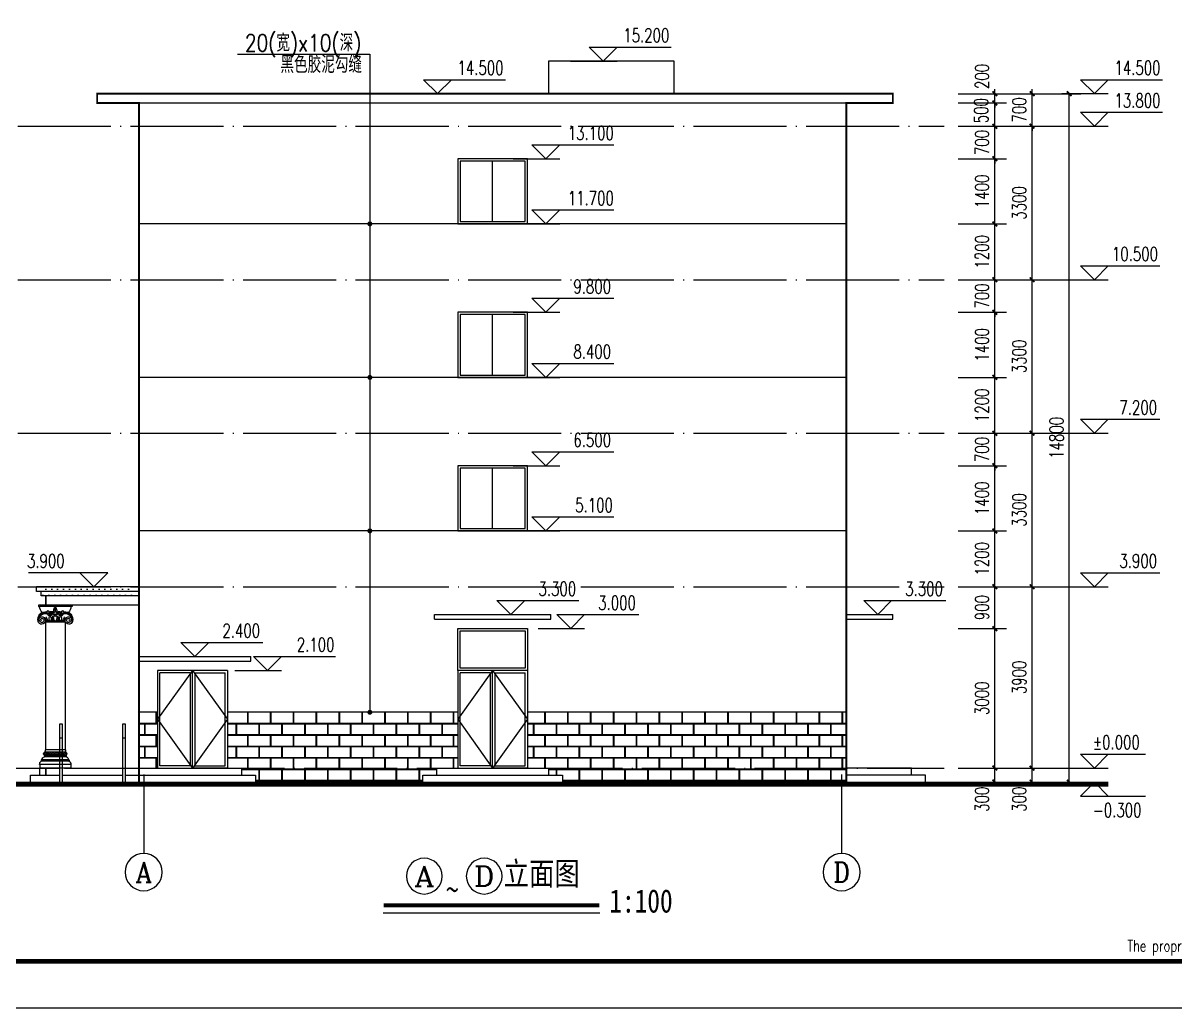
# Model space of a CAD drawing. Extents: x 5904849 to 6011887, y -826029 to -177002.
# Drawn here: x 5918426 to 5943181, y -634133 to -612957 of the extents above; entities that cross this region are included whole.
import ezdxf
from ezdxf.enums import TextEntityAlignment as Align

# ---------------------------------------------------------------- set-up
doc = ezdxf.new("R2010")
doc.units = 0
doc.header["$LTSCALE"] = 1000
doc.header["$MEASUREMENT"] = 0
doc.linetypes.add('DOTE', pattern=[2.42, 2, -0.2, 0.02, -0.2])
doc.layers.get('0').update_dxf_attribs({"linetype": 'CONTINUOUS'})
doc.layers.get('Defpoints').update_dxf_attribs({"linetype": 'CONTINUOUS'})
for name, color, linetype in [('0chuang', 5, 'CONTINUOUS'), ('AXIS', 3, 'CONTINUOUS'), ('AXIS_TEXT', 7, 'CONTINUOUS'), ('DIM_ELEV', 3, 'CONTINUOUS'), ('DOTE', 252, 'CONTINUOUS'), ('PUB_DIM', 3, 'CONTINUOUS'), ('PUB_HATCH', 8, 'CONTINUOUS'), ('PUB_TEXT', 7, 'CONTINUOUS'), ('PUB_TITLE', 4, 'CONTINUOUS'), ('WALL', 2, 'CONTINUOUS'), ('WINDOW', 4, 'CONTINUOUS'), ('图名', 15, 'CONTINUOUS'), ('填充', 251, 'CONTINUOUS')]:
    doc.layers.add(name, color=color, linetype=linetype)
doc.styles.add('_HZTXT', font='txt.shx', dxfattribs={"width": 0.8, "bigfont": 'HZTXT.shx'})
doc.styles.add('_TCH_AXIS', font='COMPLEX', dxfattribs={"bigfont": 'GBCBIG'})
doc.styles.add('_TCH_DIM', font='SIMPLEX', dxfattribs={"bigfont": 'GBCBIG'})
doc.styles.add('_TCH_DIM_T3', font='SIMPLEX', dxfattribs={"width": 0.705882, "bigfont": 'GBCBIG'})
doc.styles.add('COMPLEX', font='COMPLEX')
doc.styles.add('ECEC_TQ', font='txt_l.shx', dxfattribs={"bigfont": 'hztxt_l.shx'})
doc.styles.add('宋体', font='', dxfattribs={"width": 0.7})
doc.styles.get('宋体').set_extended_font_data('SimSun')
doc.dimstyles.new('_TCH_ARCH&&100', dxfattribs={"dimtxt": 297.5, "dimasz": 100, "dimexe": 250, "dimexo": 300, "dimgap": 126.25, "dimtad": 1, "dimdec": 0, "dimzin": 0, "dimdsep": 46, "dimtxsty": '_TCH_DIM_T3', "dimblk": 'ARCHTICK', "dimcen": 0.09, "dimclrt": 7, "dimazin": 2, "dimtfac": 1, "dimtdec": 0, "dimtix": 1, "dimtmove": 2, "dimatfit": 3, "dimfxl": 0, "dimtolj": 1, "dimtzin": 0, "dimarcsym": 0})
pattern_1 = [(0, (3197307.63, 2425.5), (245.692378, 245.692378), [479.86793, -11.51682]), (0, (3197061.94, 2437.01), (245.692378, 245.692378), [479.86793, -11.51682]), (90, (3197307.63, 2425.5), (-245.692378, 245.692378), [-257.20918, 234.17555]), (90, (3197296.12, 2425.5), (-245.692378, 245.692378), [-257.20918, 234.17555])]

# ---------------------------------------------------------------- blocks, each defined once
blk = doc.blocks.new('_ArchTick')
at = {"color": 0, "linetype": 'ByBlock', "const_width": 0.4}
blk.add_lwpolyline([(-0.5, -0.5), (0.5, 0.5)], dxfattribs=at)
blk = doc.blocks.new('*D773')
at = {"layer": 'Defpoints', "color": 0}
for p in [(5938222, -614476), (5938222, -614676), (5939310, -614476)]:
    blk.add_point(p, dxfattribs=at)
at = {"layer": 'PUB_DIM', "color": 0, "lineweight": -2}
for p, q in [((5939310, -614476), (5939310, -614376)), ((5938522, -614476), (5939560, -614476)), ((5938522, -614676), (5939560, -614676)), ((5939310, -614676), (5939310, -614476)), ((5939310, -614676), (5939310, -614776))]:
    blk.add_line(p, q, dxfattribs=at)
at = {"layer": 'PUB_DIM', "color": 0, "lineweight": -2, "xscale": 100, "yscale": 100, "zscale": 100}
for p, rotation in [((5939310, -614476), 270), ((5939310, -614676), 90)]:
    blk.add_blockref('_ArchTick', p, dxfattribs=dict(at, rotation=rotation))
at = {"layer": 'PUB_DIM', "color": 7, "insert": (5939035, -614106), "char_height": 297.5, "attachment_point": 5, "rotation": 90, "style": '_TCH_DIM_T3'}
blk.add_mtext('\\A1;200', dxfattribs=at)
blk = doc.blocks.new('*D774')
at = {"layer": 'Defpoints', "color": 0}
for p in [(5938222, -614676), (5939310, -614676), (5938222, -615176)]:
    blk.add_point(p, dxfattribs=at)
at = {"layer": 'PUB_DIM', "color": 0, "lineweight": -2}
for p, q in [((5938522, -614676), (5939560, -614676)), ((5939310, -615176), (5939310, -614676)), ((5938522, -615176), (5939560, -615176))]:
    blk.add_line(p, q, dxfattribs=at)
at = {"layer": 'PUB_DIM', "color": 0, "lineweight": -2, "xscale": 100, "yscale": 100, "zscale": 100}
for p, rotation in [((5939310, -614676), 90), ((5939310, -615176), 270)]:
    blk.add_blockref('_ArchTick', p, dxfattribs=dict(at, rotation=rotation))
at = {"layer": 'PUB_DIM', "color": 7, "insert": (5939015, -614841), "char_height": 297.5, "attachment_point": 5, "rotation": 90, "style": '_TCH_DIM_T3'}
blk.add_mtext('\\A1;500', dxfattribs=at)
blk = doc.blocks.new('*D775')
at = {"layer": 'Defpoints', "color": 0}
for p in [(5938222, -615176), (5939310, -615176), (5938222, -615876)]:
    blk.add_point(p, dxfattribs=at)
at = {"layer": 'PUB_DIM', "color": 0, "lineweight": -2}
for p, q in [((5938522, -615176), (5939560, -615176)), ((5939310, -615176), (5939310, -615076)), ((5939310, -615876), (5939310, -615176)), ((5938522, -615876), (5939560, -615876)), ((5939310, -615876), (5939310, -615976))]:
    blk.add_line(p, q, dxfattribs=at)
at = {"layer": 'PUB_DIM', "color": 0, "lineweight": -2, "xscale": 100, "yscale": 100, "zscale": 100}
for p, rotation in [((5939310, -615176), 270), ((5939310, -615876), 90)]:
    blk.add_blockref('_ArchTick', p, dxfattribs=dict(at, rotation=rotation))
at = {"layer": 'PUB_DIM', "color": 7, "insert": (5939035, -615526), "char_height": 297.5, "attachment_point": 5, "rotation": 90, "style": '_TCH_DIM_T3'}
blk.add_mtext('\\A1;700', dxfattribs=at)
blk = doc.blocks.new('*D776')
at = {"layer": 'Defpoints', "color": 0}
for p in [(5938222, -615876), (5939310, -615876), (5938222, -617276)]:
    blk.add_point(p, dxfattribs=at)
at = {"layer": 'PUB_DIM', "color": 0, "lineweight": -2}
for p, q in [((5938522, -615876), (5939560, -615876)), ((5939310, -617276), (5939310, -615876)), ((5938522, -617276), (5939560, -617276))]:
    blk.add_line(p, q, dxfattribs=at)
at = {"layer": 'PUB_DIM', "color": 0, "lineweight": -2, "xscale": 100, "yscale": 100, "zscale": 100}
for p, rotation in [((5939310, -615876), 90), ((5939310, -617276), 270)]:
    blk.add_blockref('_ArchTick', p, dxfattribs=dict(at, rotation=rotation))
at = {"layer": 'PUB_DIM', "color": 7, "insert": (5939035, -616576), "char_height": 297.5, "attachment_point": 5, "rotation": 90, "style": '_TCH_DIM_T3'}
blk.add_mtext('\\A1;1400', dxfattribs=at)
blk = doc.blocks.new('*D777')
at = {"layer": 'Defpoints', "color": 0}
for p in [(5938222, -617276), (5939310, -617276), (5938222, -618476)]:
    blk.add_point(p, dxfattribs=at)
at = {"layer": 'PUB_DIM', "color": 0, "lineweight": -2}
for p, q in [((5938522, -617276), (5939560, -617276)), ((5939310, -618476), (5939310, -617276)), ((5938522, -618476), (5939560, -618476))]:
    blk.add_line(p, q, dxfattribs=at)
at = {"layer": 'PUB_DIM', "color": 0, "lineweight": -2, "xscale": 100, "yscale": 100, "zscale": 100}
for p, rotation in [((5939310, -617276), 90), ((5939310, -618476), 270)]:
    blk.add_blockref('_ArchTick', p, dxfattribs=dict(at, rotation=rotation))
at = {"layer": 'PUB_DIM', "color": 7, "insert": (5939035, -617876), "char_height": 297.5, "attachment_point": 5, "rotation": 90, "style": '_TCH_DIM_T3'}
blk.add_mtext('\\A1;1200', dxfattribs=at)
blk = doc.blocks.new('*D778')
at = {"layer": 'Defpoints', "color": 0}
for p in [(5938222, -618476), (5939310, -618476), (5938222, -619176)]:
    blk.add_point(p, dxfattribs=at)
at = {"layer": 'PUB_DIM', "color": 0, "lineweight": -2}
for p, q in [((5939310, -618476), (5939310, -618376)), ((5938522, -618476), (5939560, -618476)), ((5939310, -619176), (5939310, -618476)), ((5938522, -619176), (5939560, -619176)), ((5939310, -619176), (5939310, -619276))]:
    blk.add_line(p, q, dxfattribs=at)
at = {"layer": 'PUB_DIM', "color": 0, "lineweight": -2, "xscale": 100, "yscale": 100, "zscale": 100}
for p, rotation in [((5939310, -618476), 270), ((5939310, -619176), 90)]:
    blk.add_blockref('_ArchTick', p, dxfattribs=dict(at, rotation=rotation))
at = {"layer": 'PUB_DIM', "color": 7, "insert": (5939035, -618826), "char_height": 297.5, "attachment_point": 5, "rotation": 90, "style": '_TCH_DIM_T3'}
blk.add_mtext('\\A1;700', dxfattribs=at)
blk = doc.blocks.new('*D779')
at = {"layer": 'Defpoints', "color": 0}
for p in [(5938222, -619176), (5939310, -619176), (5938222, -620576)]:
    blk.add_point(p, dxfattribs=at)
at = {"layer": 'PUB_DIM', "color": 0, "lineweight": -2}
for p, q in [((5938522, -619176), (5939560, -619176)), ((5939310, -620576), (5939310, -619176)), ((5938522, -620576), (5939560, -620576))]:
    blk.add_line(p, q, dxfattribs=at)
at = {"layer": 'PUB_DIM', "color": 0, "lineweight": -2, "xscale": 100, "yscale": 100, "zscale": 100}
for p, rotation in [((5939310, -619176), 90), ((5939310, -620576), 270)]:
    blk.add_blockref('_ArchTick', p, dxfattribs=dict(at, rotation=rotation))
at = {"layer": 'PUB_DIM', "color": 7, "insert": (5939035, -619876), "char_height": 297.5, "attachment_point": 5, "rotation": 90, "style": '_TCH_DIM_T3'}
blk.add_mtext('\\A1;1400', dxfattribs=at)
blk = doc.blocks.new('*D780')
at = {"layer": 'Defpoints', "color": 0}
for p in [(5938222, -620576), (5939310, -620576), (5938222, -621776)]:
    blk.add_point(p, dxfattribs=at)
at = {"layer": 'PUB_DIM', "color": 0, "lineweight": -2}
for p, q in [((5938522, -620576), (5939560, -620576)), ((5939310, -621776), (5939310, -620576)), ((5938522, -621776), (5939560, -621776))]:
    blk.add_line(p, q, dxfattribs=at)
at = {"layer": 'PUB_DIM', "color": 0, "lineweight": -2, "xscale": 100, "yscale": 100, "zscale": 100}
for p, rotation in [((5939310, -620576), 90), ((5939310, -621776), 270)]:
    blk.add_blockref('_ArchTick', p, dxfattribs=dict(at, rotation=rotation))
at = {"layer": 'PUB_DIM', "color": 7, "insert": (5939035, -621176), "char_height": 297.5, "attachment_point": 5, "rotation": 90, "style": '_TCH_DIM_T3'}
blk.add_mtext('\\A1;1200', dxfattribs=at)
blk = doc.blocks.new('*D781')
at = {"layer": 'Defpoints', "color": 0}
for p in [(5938222, -621776), (5939310, -621776), (5938222, -622476)]:
    blk.add_point(p, dxfattribs=at)
at = {"layer": 'PUB_DIM', "color": 0, "lineweight": -2}
for p, q in [((5938522, -621776), (5939560, -621776)), ((5939310, -621776), (5939310, -621676)), ((5939310, -622476), (5939310, -621776)), ((5938522, -622476), (5939560, -622476)), ((5939310, -622476), (5939310, -622576))]:
    blk.add_line(p, q, dxfattribs=at)
at = {"layer": 'PUB_DIM', "color": 0, "lineweight": -2, "xscale": 100, "yscale": 100, "zscale": 100}
for p, rotation in [((5939310, -621776), 270), ((5939310, -622476), 90)]:
    blk.add_blockref('_ArchTick', p, dxfattribs=dict(at, rotation=rotation))
at = {"layer": 'PUB_DIM', "color": 7, "insert": (5939035, -622126), "char_height": 297.5, "attachment_point": 5, "rotation": 90, "style": '_TCH_DIM_T3'}
blk.add_mtext('\\A1;700', dxfattribs=at)
blk = doc.blocks.new('*D782')
at = {"layer": 'Defpoints', "color": 0}
for p in [(5938222, -622476), (5939310, -622476), (5938222, -623876)]:
    blk.add_point(p, dxfattribs=at)
at = {"layer": 'PUB_DIM', "color": 0, "lineweight": -2}
for p, q in [((5938522, -622476), (5939560, -622476)), ((5939310, -623876), (5939310, -622476)), ((5938522, -623876), (5939560, -623876))]:
    blk.add_line(p, q, dxfattribs=at)
at = {"layer": 'PUB_DIM', "color": 0, "lineweight": -2, "xscale": 100, "yscale": 100, "zscale": 100}
for p, rotation in [((5939310, -622476), 90), ((5939310, -623876), 270)]:
    blk.add_blockref('_ArchTick', p, dxfattribs=dict(at, rotation=rotation))
at = {"layer": 'PUB_DIM', "color": 7, "insert": (5939035, -623176), "char_height": 297.5, "attachment_point": 5, "rotation": 90, "style": '_TCH_DIM_T3'}
blk.add_mtext('\\A1;1400', dxfattribs=at)
blk = doc.blocks.new('*D783')
at = {"layer": 'Defpoints', "color": 0}
for p in [(5938222, -623876), (5939310, -623876), (5938222, -625076)]:
    blk.add_point(p, dxfattribs=at)
at = {"layer": 'PUB_DIM', "color": 0, "lineweight": -2}
for p, q in [((5938522, -623876), (5939560, -623876)), ((5939310, -625076), (5939310, -623876)), ((5938522, -625076), (5939560, -625076))]:
    blk.add_line(p, q, dxfattribs=at)
at = {"layer": 'PUB_DIM', "color": 0, "lineweight": -2, "xscale": 100, "yscale": 100, "zscale": 100}
for p, rotation in [((5939310, -623876), 90), ((5939310, -625076), 270)]:
    blk.add_blockref('_ArchTick', p, dxfattribs=dict(at, rotation=rotation))
at = {"layer": 'PUB_DIM', "color": 7, "insert": (5939035, -624476), "char_height": 297.5, "attachment_point": 5, "rotation": 90, "style": '_TCH_DIM_T3'}
blk.add_mtext('\\A1;1200', dxfattribs=at)
blk = doc.blocks.new('*D784')
at = {"layer": 'Defpoints', "color": 0}
for p in [(5938222, -625076), (5939310, -625076), (5938222, -625976)]:
    blk.add_point(p, dxfattribs=at)
at = {"layer": 'PUB_DIM', "color": 0, "lineweight": -2}
for p, q in [((5938522, -625076), (5939560, -625076)), ((5939310, -625976), (5939310, -625076)), ((5938522, -625976), (5939560, -625976))]:
    blk.add_line(p, q, dxfattribs=at)
at = {"layer": 'PUB_DIM', "color": 0, "lineweight": -2, "xscale": 100, "yscale": 100, "zscale": 100}
for p, rotation in [((5939310, -625076), 90), ((5939310, -625976), 270)]:
    blk.add_blockref('_ArchTick', p, dxfattribs=dict(at, rotation=rotation))
at = {"layer": 'PUB_DIM', "color": 7, "insert": (5939035, -625526), "char_height": 297.5, "attachment_point": 5, "rotation": 90, "style": '_TCH_DIM_T3'}
blk.add_mtext('\\A1;900', dxfattribs=at)
blk = doc.blocks.new('*D785')
at = {"layer": 'Defpoints', "color": 0}
for p in [(5938222, -625976), (5939310, -625976), (5938222, -628976)]:
    blk.add_point(p, dxfattribs=at)
at = {"layer": 'PUB_DIM', "color": 0, "lineweight": -2}
for p, q in [((5938522, -625976), (5939560, -625976)), ((5939310, -628976), (5939310, -625976)), ((5938522, -628976), (5939560, -628976))]:
    blk.add_line(p, q, dxfattribs=at)
at = {"layer": 'PUB_DIM', "color": 0, "lineweight": -2, "xscale": 100, "yscale": 100, "zscale": 100}
for p, rotation in [((5939310, -625976), 90), ((5939310, -628976), 270)]:
    blk.add_blockref('_ArchTick', p, dxfattribs=dict(at, rotation=rotation))
at = {"layer": 'PUB_DIM', "color": 7, "insert": (5939035, -627476), "char_height": 297.5, "attachment_point": 5, "rotation": 90, "style": '_TCH_DIM_T3'}
blk.add_mtext('\\A1;3000', dxfattribs=at)
blk = doc.blocks.new('*D786')
at = {"layer": 'Defpoints', "color": 0}
for p in [(5938222, -628976), (5939310, -628976), (5938222, -629276)]:
    blk.add_point(p, dxfattribs=at)
at = {"layer": 'PUB_DIM', "color": 0, "lineweight": -2}
for p, q in [((5938522, -628976), (5939560, -628976)), ((5939310, -629276), (5939310, -628976)), ((5938522, -629276), (5939560, -629276))]:
    blk.add_line(p, q, dxfattribs=at)
at = {"layer": 'PUB_DIM', "color": 0, "lineweight": -2, "xscale": 100, "yscale": 100, "zscale": 100}
for p, rotation in [((5939310, -628976), 90), ((5939310, -629276), 270)]:
    blk.add_blockref('_ArchTick', p, dxfattribs=dict(at, rotation=rotation))
at = {"layer": 'PUB_DIM', "color": 7, "insert": (5939035, -629646), "char_height": 297.5, "attachment_point": 5, "rotation": 90, "style": '_TCH_DIM_T3'}
blk.add_mtext('\\A1;300', dxfattribs=at)
blk = doc.blocks.new('*D787')
at = {"layer": 'Defpoints', "color": 0}
for p in [(5938222, -614476), (5940910, -614476), (5938222, -629276)]:
    blk.add_point(p, dxfattribs=at)
at = {"layer": 'PUB_DIM', "color": 0, "lineweight": -2}
for p, q in [((5938522, -614476), (5941160, -614476)), ((5940910, -629276), (5940910, -614476)), ((5938522, -629276), (5941160, -629276))]:
    blk.add_line(p, q, dxfattribs=at)
at = {"layer": 'PUB_DIM', "color": 0, "lineweight": -2, "xscale": 100, "yscale": 100, "zscale": 100}
for p, rotation in [((5940910, -614476), 90), ((5940910, -629276), 270)]:
    blk.add_blockref('_ArchTick', p, dxfattribs=dict(at, rotation=rotation))
at = {"layer": 'PUB_DIM', "color": 7, "insert": (5940635, -621876), "char_height": 297.5, "attachment_point": 5, "rotation": 90, "style": '_TCH_DIM_T3'}
blk.add_mtext('\\A1;14800', dxfattribs=at)
blk = doc.blocks.new('*D788')
at = {"layer": 'Defpoints', "color": 0}
for p in [(5938222, -614476), (5940110, -614476), (5938222, -615176)]:
    blk.add_point(p, dxfattribs=at)
at = {"layer": 'PUB_DIM', "color": 0, "lineweight": -2}
for p, q in [((5940110, -614476), (5940110, -614376)), ((5938522, -614476), (5940360, -614476)), ((5940110, -615176), (5940110, -614476)), ((5938522, -615176), (5940360, -615176)), ((5940110, -615176), (5940110, -615276))]:
    blk.add_line(p, q, dxfattribs=at)
at = {"layer": 'PUB_DIM', "color": 0, "lineweight": -2, "xscale": 100, "yscale": 100, "zscale": 100}
for p, rotation in [((5940110, -614476), 270), ((5940110, -615176), 90)]:
    blk.add_blockref('_ArchTick', p, dxfattribs=dict(at, rotation=rotation))
at = {"layer": 'PUB_DIM', "color": 7, "insert": (5939835, -614826), "char_height": 297.5, "attachment_point": 5, "rotation": 90, "style": '_TCH_DIM_T3'}
blk.add_mtext('\\A1;700', dxfattribs=at)
blk = doc.blocks.new('*D789')
at = {"layer": 'Defpoints', "color": 0}
for p in [(5938222, -615176), (5940110, -615176), (5938222, -618476)]:
    blk.add_point(p, dxfattribs=at)
at = {"layer": 'PUB_DIM', "color": 0, "lineweight": -2}
for p, q in [((5938522, -615176), (5940360, -615176)), ((5940110, -618476), (5940110, -615176)), ((5938522, -618476), (5940360, -618476))]:
    blk.add_line(p, q, dxfattribs=at)
at = {"layer": 'PUB_DIM', "color": 0, "lineweight": -2, "xscale": 100, "yscale": 100, "zscale": 100}
for p, rotation in [((5940110, -615176), 90), ((5940110, -618476), 270)]:
    blk.add_blockref('_ArchTick', p, dxfattribs=dict(at, rotation=rotation))
at = {"layer": 'PUB_DIM', "color": 7, "insert": (5939835, -616826), "char_height": 297.5, "attachment_point": 5, "rotation": 90, "style": '_TCH_DIM_T3'}
blk.add_mtext('\\A1;3300', dxfattribs=at)
blk = doc.blocks.new('*D790')
at = {"layer": 'Defpoints', "color": 0}
for p in [(5938222, -618476), (5940110, -618476), (5938222, -621776)]:
    blk.add_point(p, dxfattribs=at)
at = {"layer": 'PUB_DIM', "color": 0, "lineweight": -2}
for p, q in [((5938522, -618476), (5940360, -618476)), ((5940110, -621776), (5940110, -618476)), ((5938522, -621776), (5940360, -621776))]:
    blk.add_line(p, q, dxfattribs=at)
at = {"layer": 'PUB_DIM', "color": 0, "lineweight": -2, "xscale": 100, "yscale": 100, "zscale": 100}
for p, rotation in [((5940110, -618476), 90), ((5940110, -621776), 270)]:
    blk.add_blockref('_ArchTick', p, dxfattribs=dict(at, rotation=rotation))
at = {"layer": 'PUB_DIM', "color": 7, "insert": (5939835, -620126), "char_height": 297.5, "attachment_point": 5, "rotation": 90, "style": '_TCH_DIM_T3'}
blk.add_mtext('\\A1;3300', dxfattribs=at)
blk = doc.blocks.new('*D791')
at = {"layer": 'Defpoints', "color": 0}
for p in [(5938222, -621776), (5940110, -621776), (5938222, -625076)]:
    blk.add_point(p, dxfattribs=at)
at = {"layer": 'PUB_DIM', "color": 0, "lineweight": -2}
for p, q in [((5938522, -621776), (5940360, -621776)), ((5940110, -625076), (5940110, -621776)), ((5938522, -625076), (5940360, -625076))]:
    blk.add_line(p, q, dxfattribs=at)
at = {"layer": 'PUB_DIM', "color": 0, "lineweight": -2, "xscale": 100, "yscale": 100, "zscale": 100}
for p, rotation in [((5940110, -621776), 90), ((5940110, -625076), 270)]:
    blk.add_blockref('_ArchTick', p, dxfattribs=dict(at, rotation=rotation))
at = {"layer": 'PUB_DIM', "color": 7, "insert": (5939835, -623426), "char_height": 297.5, "attachment_point": 5, "rotation": 90, "style": '_TCH_DIM_T3'}
blk.add_mtext('\\A1;3300', dxfattribs=at)
blk = doc.blocks.new('*D792')
at = {"layer": 'Defpoints', "color": 0}
for p in [(5938222, -625076), (5940110, -625076), (5938222, -628976)]:
    blk.add_point(p, dxfattribs=at)
at = {"layer": 'PUB_DIM', "color": 0, "lineweight": -2}
for p, q in [((5938522, -625076), (5940360, -625076)), ((5940110, -628976), (5940110, -625076)), ((5938522, -628976), (5940360, -628976))]:
    blk.add_line(p, q, dxfattribs=at)
at = {"layer": 'PUB_DIM', "color": 0, "lineweight": -2, "xscale": 100, "yscale": 100, "zscale": 100}
for p, rotation in [((5940110, -625076), 90), ((5940110, -628976), 270)]:
    blk.add_blockref('_ArchTick', p, dxfattribs=dict(at, rotation=rotation))
at = {"layer": 'PUB_DIM', "color": 7, "insert": (5939835, -627026), "char_height": 297.5, "attachment_point": 5, "rotation": 90, "style": '_TCH_DIM_T3'}
blk.add_mtext('\\A1;3900', dxfattribs=at)
blk = doc.blocks.new('*D793')
at = {"layer": 'Defpoints', "color": 0}
for p in [(5938222, -628976), (5940110, -628976), (5938222, -629276)]:
    blk.add_point(p, dxfattribs=at)
at = {"layer": 'PUB_DIM', "color": 0, "lineweight": -2}
for p, q in [((5938522, -628976), (5940360, -628976)), ((5940110, -629276), (5940110, -628976)), ((5938522, -629276), (5940360, -629276))]:
    blk.add_line(p, q, dxfattribs=at)
at = {"layer": 'PUB_DIM', "color": 0, "lineweight": -2, "xscale": 100, "yscale": 100, "zscale": 100}
for p, rotation in [((5940110, -628976), 90), ((5940110, -629276), 270)]:
    blk.add_blockref('_ArchTick', p, dxfattribs=dict(at, rotation=rotation))
at = {"layer": 'PUB_DIM', "color": 7, "insert": (5939835, -629646), "char_height": 297.5, "attachment_point": 5, "rotation": 90, "style": '_TCH_DIM_T3'}
blk.add_mtext('\\A1;300', dxfattribs=at)
blk = doc.blocks.new('_AXISO')
blk.add_circle((0, 0), 0.5)
at = {"layer": 'AXIS_TEXT', "style": 'COMPLEX', "width": 1.041667}
blk.add_attdef('A', text='', height=0.56, dxfattribs=at).set_placement((-0.25, -0.28), (0.25, -0.28), align=Align.FIT)
blk = doc.blocks.new('$elev$00001590')
for p, q in [((-242, 1500, 0), (242, 1500, 0)), ((-242, 1500, 0), (-242, 1476, 0)), ((242, 1500, 0), (242, 1476, 0)), ((-242, 1476, 0), (-224, 1476, 0)), ((-224, 1476, 0), (-4, 1476, 0)), ((0, 1438, 0), (0, 1383, 0)), ((0, 1331, 0), (0, 1313, 0)), ((4, 1476, 0), (224, 1476, 0)), ((242, 1476, 0), (224, 1476, 0)), ((-146, 1191, 0), (147, 1191, 0)), ((-143, 1206, 0), (144, 1206, 0)), ((-139, 1190, 0), (-139, -1164, 0)), ((141, 1190, 0), (141, -1164, 0)), ((-155, -1266, 0), (156, -1266, 0)), ((-155, -1266, 0), (-155, -1292, 0)), ((-155, -1266, 0), (-155, -1266, 0)), ((-155, -1292, 0), (156, -1292, 0)), ((-144, -1206, 0), (-149, -1206, 0)), ((-139, -1164, 0), (-144, -1164, 0)), ((-144, -1164, 0), (-144, -1206, 0)), ((-144, -1206, 0), (145, -1206, 0)), ((-139, -1164, 0), (141, -1164, 0)), ((141, -1164, 0), (145, -1164, 0)), ((145, -1164, 0), (145, -1206, 0)), ((145, -1206, 0), (153, -1206, 0)), ((155, -1266, 0), (156, -1266, 0)), ((156, -1266, 0), (156, -1292, 0)), ((156, -1292, 0), (156, -1292, 0)), ((156, -1292, 0), (156, -1292, 0)), ((-223, -1435, 0), (224, -1435, 0)), ((-223, -1435, 0), (-223, -1500, 0)), ((-200, -1346, 0), (-200, -1370, 0)), ((-187, -1346, 0), (-200, -1346, 0)), ((-200, -1370, 0), (202, -1370, 0)), ((-187, -1346, 0), (188, -1346, 0)), ((188, -1346, 0), (188, -1346, 0)), ((188, -1346, 0), (202, -1346, 0)), ((202, -1346, 0), (202, -1370, 0)), ((224, -1435, 0), (224, -1500, 0)), ((-223, -1500, 0), (224, -1500, 0))]:
    blk.add_line(p, q)
for centre, major_axis, start_param, end_param in [((-36, 1496, 0), (0, 11.1), 1.231515, 3.197692), ((-25, 1447, 0), (0, 40.6), -0.628689, 0.331096), ((25, 1447, 0), (0, 40.6), -0.331096, 0.628689), ((36, 1496, 0), (0, 11.1), 3.085493, 5.05167), ((-141, 1240, 0), (0, 143), -0.153743, 1.832178), ((-136, 1230, 0), (0, 136), -0.128493, 1.722747), ((-142, 1237, 0), (0, 114), -0.296629, 1.342633), ((-98, 1485, 0), (0, 165), 1.626158, 2.352357), ((-105, 1375, 0), (0, 25), 4.712389, 10.995574), ((-73, 1356, 0), (0, 56.3), 1.643825, 3.032842), ((-78, 1296, 0), (0, 42.5), -0.743753, 0.743753), ((-63, 981, 0), (0, 382), -0.113047, 0.098894), ((-56, 965, 0), (0, 419), -0.099826, 0.099826), ((-55, 1129, 0), (0, 243), -0.142951, 0.176328), ((-86, 1346, 0), (0, 50.2), 3.5159, 5.00547), ((3, 1356, 0), (0, 43), 0.931621, 3.071841), ((190, 1358, 0), (0, 280), 1.195524, 1.488794), ((0, 1357, 0), (0, 26), 4.712389, 10.995574), ((-52, 1377, 0), (0, 68.9), -1.476342, -0.737444), ((-11, 1471, 0), (0, 10.4), 3.375246, 5.654496), ((-44, 1426, 0), (0, 58.9), 4.557562, 5.357474), ((44, 1426, 0), (0, 58.9), 0.925711, 1.725624), ((52, 1377, 0), (0, 68.9), 0.737444, 1.476342), ((-3, 1356, 0), (0, 43), 3.211344, 5.351564), ((11, 1471, 0), (0, 10.4), 0.628689, 2.907939), ((-190, 1358, 0), (0, 280), -1.488794, -1.195524), ((56, 965, 0), (0, 419), -0.099826, 0.099826), ((55, 1129, 0), (0, 243), -0.176328, 0.142951), ((63, 981, 0), (0, 382), -0.098894, 0.113047), ((86, 1346, 0), (0, 50.2), 1.277715, 2.767285), ((78, 1296, 0), (0, 42.5), -0.743753, 0.743753), ((73, 1356, 0), (0, 56.3), 3.250343, 4.63936), ((105, 1375, 0), (0, 25), -1.570796, 4.712389), ((142, 1237, 0), (0, 114), -1.342633, 0.296629), ((136, 1230, 0), (0, 136), 4.560439, 6.411679), ((141, 1240, 0), (0, 143), 4.451007, 6.436928), ((98, 1485, 0), (0, 165), 3.930828, 4.657027), ((-195, 1220, 0), (0, 69.1), 1.832178, 5.952229), ((-191, 1236, 0), (0, 52.1), -0.330956, 3.010083), ((-188, 1233, 0), (0, 26.6), -0.512375, 2.726161), ((-192, 1223, 0), (0, 38.3), 3.010083, 5.770811), ((-69, 1279, 0), (0, 91.9), 1.703896, 2.463021), ((-13, 1319, 0), (0, 154), 1.778544, 2.396987), ((-78, 1329, 0), (0, 22.3), 1.987184, 4.296001), ((-38, 1258, 0), (0, 66.4), 0.889141, 2.486817), ((-131, 1249, 0), (0, 91.9), 4.210863, 5.292356), ((134, 1274, 0), (0, 242), 1.509356, 1.826866), ((22, 1272, 0), (0, 80.2), 1.120444, 2.310956), ((-8, 1282, 0), (0, 21.2), -0.530735, 1.759459), ((42, 1272, 0), (0, 86.7), 1.507748, 2.446348), ((8, 1282, 0), (0, 21.2), 4.523727, 6.81392), ((-42, 1272, 0), (0, 86.7), 3.836837, 4.775437), ((-22, 1272, 0), (0, 80.2), 3.972229, 5.162741), ((-134, 1274, 0), (0, 242), 4.456319, 4.773829), ((131, 1249, 0), (0, 91.9), 0.990829, 2.072322), ((78, 1329, 0), (0, 22.3), 1.987184, 4.296001), ((38, 1258, 0), (0, 66.4), 3.796368, 5.394044), ((13, 1319, 0), (0, 154), 3.886199, 4.504641), ((69, 1279, 0), (0, 91.9), 3.820165, 4.579289), ((195, 1220, 0), (0, 69.1), 0.330956, 4.451007), ((192, 1223, 0), (0, 38.3), 0.512375, 3.273102), ((191, 1236, 0), (0, 52.1), 3.273102, 6.614142), ((188, 1233, 0), (0, 26.6), 3.557024, 6.79556), ((-146, -1344, 0), (0, 52.7), 0.212863, 1.606025), ((-137, -1239, 0), (0, 35.7), 0.448455, 2.438069), ((-101, -1210, 0), (0, 74.8), 1.685878, 2.419567), ((-72, -1185, 0), (0, 101), 1.789216, 2.520705), ((-71, -1195, 0), (0, 77.6), 1.720938, 2.725614), ((-50, -1195, 0), (0, 77.6), 1.720938, 2.725614), ((-33, -1195, 0), (0, 77.6), 1.720938, 2.725614), ((-14, -1195, 0), (0, 77.6), 1.720938, 2.725614), ((6, -1195, 0), (0, 77.6), 1.720938, 2.725614), ((24, -1195, 0), (0, 77.6), 1.720938, 2.725614), ((42, -1195, 0), (0, 77.6), 1.720938, 2.725614), ((63, -1195, 0), (0, 77.6), 1.720938, 2.725614), ((86, -1195, 0), (0, 77.6), 1.720938, 2.725614), ((105, -1195, 0), (0, 77.6), 1.720938, 2.725614), ((129, -1195, 0), (0, 77.6), 1.720938, 2.725614), ((151, -1195, 0), (0, 77.6), 1.720938, 2.725614), ((164, -1199, 0), (0, 70), 1.671424, 2.820273), ((191, -1181, 0), (0, 84.8), 1.880244, 2.66844), ((204, -1166, 0), (0, 87.4), 2.058954, 2.545087), ((144, -1237, 0), (0, 32.5), 3.612051, 5.915681), ((148, -1344, 0), (0, 52.7), 4.67716, 6.070323), ((-167, -1429, 0), (0, 73.7), 0.636006, 1.651851), ((168, -1429, 0), (0, 73.7), 4.631335, 5.647179)]:
    blk.add_ellipse(centre, major_axis=major_axis, ratio=0.765285, start_param=start_param, end_param=end_param)

msp = doc.modelspace()

# ---------------------------------------------------------------- hatches: boundary and pattern name
at = {"layer": '填充'}
h = msp.add_hatch(dxfattribs=at)
h.set_pattern_fill('DOTS', color=0, scale=80)
h.set_pattern_definition([(0, (5380308.11, 286473.58), (63.5, 127), [0, -127])])
h.paths.add_polyline_path([(5918815.4, -625075.8), (5920810, -625075.8), (5920812.7, -625275.8), (5918818, -625275.8)])
h = msp.add_hatch(dxfattribs=at)
h.set_pattern_fill('AR-B816C', color=256, scale=200)
h.set_pattern_definition(pattern_1)
h.paths.add_polyline_path([(5921018, -627775.8), (5920918, -627775.8), (5920918, -628975.8), (5921018, -628975.8)])
h.paths.add_polyline_path([(5921318, -627775.8), (5921018, -627775.8), (5921018, -628975.8), (5921318, -628975.8)])
h.paths.add_polyline_path([(5927768, -627775.8), (5922818, -627775.8), (5922818, -628975.8), (5923118, -628975.8), (5927768, -628975.8)])
h.paths.add_polyline_path([(5927018, -629125.8), (5927318, -629125.8), (5927318, -628975.8), (5923118, -628975.8), (5923118, -629125.8), (5923418, -629125.8), (5923418, -629275.8), (5927018, -629275.8)])
h = msp.add_hatch(dxfattribs=at)
h.set_pattern_fill('AR-B816C', color=256, scale=200)
h.set_pattern_definition(pattern_1)
h.paths.add_polyline_path([(5936018, -627775.8), (5935718, -627775.8), (5929268, -627775.8), (5929268, -628975.8), (5929718, -628975.8), (5936018, -628975.8)])
h.paths.add_polyline_path([(5936018, -628975.8), (5929718, -628975.8), (5929718, -629125.8), (5930018, -629125.8), (5930018, -629275.8), (5936018, -629275.8), (5936018, -629112.4)])
h.paths.add_polyline_path([(5936118, -627775.8), (5936018, -627775.8), (5936018, -628975.8), (5936118, -628975.8)])
h.paths.add_polyline_path([(5936118, -628975.8), (5936018, -628975.8), (5936018, -629275.8), (5936118, -629275.8)])

# ---------------------------------------------------------------- linework, layer by layer
for p, q in [((5920018, -614475.8), (5920018, -614675.8)), ((5920018, -614475.8), (5937118, -614475.8)), ((5920018, -614675.8), (5937118, -614675.8)), ((5937118, -614475.8), (5937118, -614675.8)), ((5918918, -629125.8), (5918918, -628975.8)), ((5919318, -628975.8), (5920568, -628975.8)), ((5920618, -628975.8), (5920918, -628975.8)), ((5920918, -628975.8), (5923118, -628975.8)), ((5927318, -628975.8), (5929718, -628975.8)), ((5937518, -628975.8), (5936118, -628975.8)), ((5937518, -629125.8), (5937518, -628975.8)), ((5918587.8, -629125.8), (5919218, -629125.8)), ((5919268, -629125.8), (5920568, -629125.8)), ((5920618, -629125.8), (5920918, -629125.8)), ((5920918, -629125.8), (5923418, -629125.8)), ((5927018, -629125.8), (5930018, -629125.8)), ((5937818, -629125.8), (5936118, -629125.8)), ((5937818, -629275.8), (5937818, -629125.8))]:
    msp.add_line(p, q)
at = {"linetype": 'ByBlock'}
for p, q in [((5920918, -625075.8), (5918718, -625075.8)), ((5918718, -625175.8), (5918718, -625075.8)), ((5920918, -625175.8), (5918718, -625175.8)), ((5918818, -625275.8), (5918818, -625175.8)), ((5920918, -625275.8), (5918818, -625275.8)), ((5918918, -625475.8), (5918918, -625275.8)), ((5918918, -625275.8), (5918918, -625475.8)), ((5920918, -625475.8), (5918918, -625475.8)), ((5918918, -629125.8), (5918918, -628975.8)), ((5918918, -628975.8), (5918918, -629125.8)), ((5918587.8, -629275.8), (5918587.8, -629125.8))]:
    msp.add_line(p, q, dxfattribs=at)
at = {"color": 0}
for points in [[(5932418, -614475.8), (5932418, -613775.8), (5929718, -613775.8), (5929718, -614475.8)], [(5919218, -628975.8), (5919218, -628025.8), (5919268, -628025.8), (5919268, -628975.8)], [(5920568, -628975.8), (5920568, -628025.8), (5920618, -628025.8), (5920618, -628975.8)], [(5919218, -629275.8), (5919218, -628325.8), (5919268, -628325.8), (5919268, -629275.8)], [(5920568, -629275.8), (5920568, -628325.8), (5920618, -628325.8), (5920618, -629275.8)]]:
    msp.add_lwpolyline(points, dxfattribs=at)
at = {"color": 0, "const_width": 40}
msp.add_lwpolyline([(5936118, -629275.8), (5936118, -614675.8), (5937118, -614675.8), (5937118, -614475.8), (5920018, -614475.8), (5920018, -614675.8), (5920918, -614675.8), (5920918, -629275.8)], dxfattribs=at)
for points in [[(5927768, -617275.8), (5929268, -617275.8), (5929268, -615875.8), (5927768, -615875.8)], [(5927768, -620575.8), (5929268, -620575.8), (5929268, -619175.8), (5927768, -619175.8)], [(5927768, -623875.8), (5929268, -623875.8), (5929268, -622475.8), (5927768, -622475.8)]]:
    msp.add_lwpolyline(points, close=True)
at = {"layer": '0chuang'}
for p, q in [((5922818, -626875.8), (5921318, -626875.8)), ((5921318, -626875.8), (5921318, -628975.8)), ((5922018, -626925.8), (5921368, -626925.8)), ((5921368, -628925.8), (5921368, -626925.8)), ((5922018, -626925.8), (5922018, -628925.8)), ((5922068, -628975.8), (5922068, -626875.8)), ((5922068, -628975.8), (5922068, -626875.8)), ((5922118, -626925.8), (5922768, -626925.8)), ((5922118, -626925.8), (5922118, -628925.8)), ((5922768, -628925.8), (5922768, -626925.8)), ((5922818, -626875.8), (5922818, -628975.8)), ((5929268, -626875.8), (5927768, -626875.8)), ((5927768, -626875.8), (5927768, -628975.8)), ((5928468, -626925.8), (5927818, -626925.8)), ((5927818, -628925.8), (5927818, -626925.8)), ((5928468, -626925.8), (5928468, -628925.8)), ((5928518, -628975.8), (5928518, -626875.8)), ((5928518, -628975.8), (5928518, -626875.8)), ((5928568, -626925.8), (5929218, -626925.8)), ((5928568, -626925.8), (5928568, -628925.8)), ((5929218, -628925.8), (5929218, -626925.8)), ((5929268, -626875.8), (5929268, -628975.8)), ((5921318, -628975.8), (5922068, -628975.8)), ((5922018, -628925.8), (5921368, -628925.8)), ((5922818, -628975.8), (5922068, -628975.8)), ((5922118, -628925.8), (5922768, -628925.8)), ((5927768, -628975.8), (5928518, -628975.8)), ((5928468, -628925.8), (5927818, -628925.8)), ((5929268, -628975.8), (5928518, -628975.8)), ((5928568, -628925.8), (5929218, -628925.8))]:
    msp.add_line(p, q, dxfattribs=at)
for points in [[(5927768, -625975.8), (5929268, -625975.8), (5929268, -626875.8), (5927768, -626875.8)], [(5927818, -626025.8), (5929218, -626025.8), (5929218, -626825.8), (5927818, -626825.8)]]:
    msp.add_lwpolyline(points, close=True, dxfattribs=at)
at = {"layer": 'AXIS'}
for p, q in [((5923036.4, -613627), (5925879.1, -613627)), ((5925879.1, -613627), (5925879.1, -627775.8))]:
    msp.add_line(p, q, dxfattribs=at)
at = {"layer": 'AXIS', "linetype": 'ByBlock'}
for p, q in [((5921018, -629112.4), (5921018, -630812.4)), ((5936018, -629112.4), (5936018, -630812.4))]:
    msp.add_line(p, q, dxfattribs=at)
at = {"layer": 'DIM_ELEV'}
for p, q in [((5930893.4, -613775.8), (5930593.4, -613475.8)), ((5930593.4, -613475.8), (5932355.3, -613475.8)), ((5930893.4, -613775.8), (5931193.4, -613475.8)), ((5930193.4, -613775.8), (5931193.4, -613775.8)), ((5927330.2, -614475.8), (5927030.2, -614175.8)), ((5927030.2, -614175.8), (5928792, -614175.8)), ((5927330.2, -614475.8), (5927630.2, -614175.8)), ((5941448.7, -614475.8), (5941148.7, -614175.8)), ((5941148.7, -614175.8), (5942910.6, -614175.8)), ((5941448.7, -614475.8), (5941748.7, -614175.8)), ((5926630.2, -614475.8), (5927630.2, -614475.8)), ((5940748.7, -614475.8), (5941748.7, -614475.8)), ((5941448.7, -615175.8), (5941148.7, -614875.8)), ((5941148.7, -614875.8), (5942910.6, -614875.8)), ((5941448.7, -615175.8), (5941748.7, -614875.8)), ((5940748.7, -615175.8), (5941748.7, -615175.8)), ((5929660.7, -615875.8), (5929360.7, -615575.8)), ((5929360.7, -615575.8), (5931122.5, -615575.8)), ((5929660.7, -615875.8), (5929960.7, -615575.8)), ((5928960.7, -615875.8), (5929960.7, -615875.8)), ((5929660.7, -617275.8), (5929360.7, -616975.8)), ((5929360.7, -616975.8), (5931122.5, -616975.8)), ((5929660.7, -617275.8), (5929960.7, -616975.8)), ((5928960.7, -617275.8), (5929960.7, -617275.8)), ((5941448.7, -618475.8), (5941148.7, -618175.8)), ((5941148.7, -618175.8), (5942856.9, -618175.8)), ((5941448.7, -618475.8), (5941748.7, -618175.8)), ((5940320.1, -618475.8), (5941748.7, -618475.8)), ((5929660.7, -619175.8), (5929360.7, -618875.8)), ((5929360.7, -618875.8), (5931122.5, -618875.8)), ((5929660.7, -619175.8), (5929960.7, -618875.8)), ((5928960.7, -619175.8), (5929960.7, -619175.8)), ((5929660.7, -620575.8), (5929360.7, -620275.8)), ((5929360.7, -620275.8), (5931122.5, -620275.8)), ((5929660.7, -620575.8), (5929960.7, -620275.8)), ((5928960.7, -620575.8), (5929960.7, -620575.8)), ((5941448.7, -621775.8), (5941148.7, -621475.8)), ((5941148.7, -621475.8), (5942856.9, -621475.8)), ((5941448.7, -621775.8), (5941748.7, -621475.8)), ((5940320.1, -621775.8), (5941748.7, -621775.8)), ((5929660.7, -622475.8), (5929360.7, -622175.8)), ((5929360.7, -622175.8), (5931122.5, -622175.8)), ((5929660.7, -622475.8), (5929960.7, -622175.8)), ((5928960.7, -622475.8), (5929960.7, -622475.8)), ((5929660.7, -623875.8), (5929360.7, -623575.8)), ((5929360.7, -623575.8), (5931122.5, -623575.8)), ((5929660.7, -623875.8), (5929960.7, -623575.8)), ((5928960.7, -623875.8), (5929960.7, -623875.8)), ((5920248.5, -624775.8), (5918540.3, -624775.8)), ((5919948.5, -625075.8), (5919648.5, -624775.8)), ((5919948.5, -625075.8), (5920248.5, -624775.8)), ((5941448.7, -625075.8), (5941148.7, -624775.8)), ((5941148.7, -624775.8), (5942856.9, -624775.8)), ((5941448.7, -625075.8), (5941748.7, -624775.8)), ((5940320.1, -625075.8), (5941748.7, -625075.8)), ((5928910.7, -625675.8), (5928610.7, -625375.8)), ((5928610.7, -625375.8), (5930372.5, -625375.8)), ((5928910.7, -625675.8), (5929210.7, -625375.8)), ((5936792.7, -625675.8), (5936492.7, -625375.8)), ((5936492.7, -625375.8), (5938254.6, -625375.8)), ((5936792.7, -625675.8), (5937092.7, -625375.8)), ((5928210.7, -625675.8), (5929210.7, -625675.8)), ((5930194.7, -625975.8), (5929894.7, -625675.8)), ((5929894.7, -625675.8), (5931656.5, -625675.8)), ((5930194.7, -625975.8), (5930494.7, -625675.8)), ((5929494.7, -625975.8), (5930494.7, -625975.8)), ((5922118, -626575.8), (5921818, -626275.8)), ((5921818, -626275.8), (5923579.9, -626275.8)), ((5922118, -626575.8), (5922418, -626275.8)), ((5921418, -626575.8), (5922418, -626575.8)), ((5923676.6, -626875.8), (5923376.6, -626575.8)), ((5923376.6, -626575.8), (5925138.5, -626575.8)), ((5923676.6, -626875.8), (5923976.6, -626575.8)), ((5922976.6, -626875.8), (5923976.6, -626875.8)), ((5941448.7, -628975.8), (5941148.7, -628675.8)), ((5941148.7, -628675.8), (5942547.6, -628675.8)), ((5941448.7, -628975.8), (5941748.7, -628675.8)), ((5940320.1, -628975.8), (5941748.7, -628975.8)), ((5940748.7, -629275.8), (5941748.7, -629275.8)), ((5941448.7, -629275.8), (5941148.7, -629575.8)), ((5941448.7, -629275.8), (5941748.7, -629575.8)), ((5941148.7, -629575.8), (5942547.6, -629575.8))]:
    msp.add_line(p, q, dxfattribs=at)
at = {"layer": 'DOTE', "linetype": 'DOTE'}
for p, q in [((5918313.9, -615175.8), (5938222.2, -615175.8)), ((5918313.9, -618475.8), (5938222.2, -618475.8)), ((5918313.9, -621775.8), (5938222.2, -621775.8)), ((5918313.9, -625075.8), (5938222.2, -625075.8)), ((5914787.4, -628975.8), (5938222.2, -628975.8))]:
    msp.add_line(p, q, dxfattribs=at)
at = {"layer": 'PUB_DIM'}
msp.add_line((5938822.2, -615175.8), (5941748.7, -615175.8), dxfattribs=at)
at = {"layer": 'PUB_DIM', "const_width": 53.1}
for points in [[(5925852.3, -617276, 1), (5925905.9, -617276, 1)], [(5925852.3, -620576, 1), (5925905.9, -620576, 1)], [(5925852.3, -623876, 1), (5925905.9, -623876, 1)], [(5925852.3, -627776, 1), (5925905.9, -627776, 1)]]:
    msp.add_lwpolyline(points, format="xyb", close=True, dxfattribs=at)
at = {"layer": 'PUB_HATCH', "color": 23}
for p, q in [((5920918, -614675.8), (5920918, -629275.8)), ((5936118, -614675.8), (5936118, -629275.8)), ((5927268, -625775.8), (5927268, -625675.8)), ((5927268, -625675.8), (5929768, -625675.8)), ((5927268, -625775.8), (5929768, -625775.8)), ((5929768, -625775.8), (5929768, -625675.8)), ((5936118, -625675.8), (5937118, -625675.8)), ((5936118, -625775.8), (5937118, -625775.8)), ((5937118, -625775.8), (5937118, -625675.8)), ((5920918, -626675.8), (5920918, -626575.8)), ((5920918, -626575.8), (5923318, -626575.8)), ((5920918, -626675.8), (5923318, -626675.8)), ((5923318, -626675.8), (5923318, -626575.8))]:
    msp.add_line(p, q, dxfattribs=at)
at = {"layer": 'PUB_HATCH'}
for p, q in [((5922068, -628925.8), (5922068, -626925.8)), ((5928518, -628925.8), (5928518, -626925.8))]:
    msp.add_line(p, q, dxfattribs=at)
at = {"layer": 'PUB_HATCH', "const_width": 0.01, "flags": 128}
msp.add_lwpolyline([(5920612.7, -625475.8), (5919486.9, -626034.3), (5919327.9, -628516)], dxfattribs=at)
at = {"layer": 'PUB_TITLE', "color": 4}
msp.add_lwpolyline([(5904849.4, -634133), (5964249.4, -634133), (5964249.4, -592133), (5904849.4, -592133)], close=True, dxfattribs=at)
at = {"layer": 'PUB_TITLE', "color": 4, "const_width": 100}
msp.add_lwpolyline([(5907349.4, -633133), (5963249.4, -633133), (5963249.4, -593133), (5907349.4, -593133)], close=True, dxfattribs=at)
at = {"layer": 'WALL'}
msp.add_line((5914787.4, -629275.8), (5941748.7, -629275.8), dxfattribs=at)
at = {"layer": 'WALL', "const_width": 100}
msp.add_lwpolyline([(5914787.4, -629325.8), (5941748.7, -629325.8)], dxfattribs=at)
at = {"layer": 'WINDOW'}
for p, q in [((5928518, -617225.8), (5928518, -615925.8)), ((5928518, -620525.8), (5928518, -619225.8)), ((5928518, -623825.8), (5928518, -622525.8))]:
    msp.add_line(p, q, dxfattribs=at)
at = {"layer": 'WINDOW', "color": 1}
for p, q in [((5922068, -626875.8), (5921318, -627925.8)), ((5922068, -626875.8), (5922818, -627925.8)), ((5928518, -626875.8), (5927768, -627925.8)), ((5928518, -626875.8), (5929268, -627925.8)), ((5921318, -627925.8), (5922068, -628975.8)), ((5922818, -627925.8), (5922068, -628975.8)), ((5927768, -627925.8), (5928518, -628975.8)), ((5929268, -627925.8), (5928518, -628975.8))]:
    msp.add_line(p, q, dxfattribs=at)
at = {"layer": 'WINDOW'}
for points in [[(5927818, -617225.8), (5929218, -617225.8), (5929218, -615925.8), (5927818, -615925.8)], [(5927818, -620525.8), (5929218, -620525.8), (5929218, -619225.8), (5927818, -619225.8)], [(5927818, -623825.8), (5929218, -623825.8), (5929218, -622525.8), (5927818, -622525.8)]]:
    msp.add_lwpolyline(points, close=True, dxfattribs=at)
at = {"layer": '图名'}
msp.add_line((5926164.6, -632085.6), (5930821.3, -632085.6), dxfattribs=at)
at = {"layer": '图名', "const_width": 84}
msp.add_lwpolyline([(5926176.4, -631925.8), (5930809.5, -631925.8)], dxfattribs=at)
at = {"layer": '填充', "linetype": 'ByBlock'}
for p, q in [((5936118, -617275.8), (5920918, -617275.8)), ((5936118, -620575.8), (5920918, -620575.8)), ((5936118, -623875.8), (5920918, -623875.8)), ((5921318, -627775.8), (5920918, -627775.8)), ((5921112.7, -627775.8), (5920918, -627775.8)), ((5927768, -627775.8), (5922818, -627775.8)), ((5935718, -627775.8), (5929268, -627775.8)), ((5936118, -627775.8), (5935718, -627775.8)), ((5918782.4, -628975.8), (5918782.4, -629125.8))]:
    msp.add_line(p, q, dxfattribs=at)
at = {"layer": '填充', "color": 0}
for p, q in [((5920918, -629275.8), (5920918, -628975.8)), ((5923118, -628975.8), (5923118, -629125.8)), ((5927318, -629125.8), (5927318, -628975.8)), ((5929718, -628975.8), (5929718, -629125.8)), ((5923418, -629125.8), (5923418, -629275.8)), ((5927018, -629275.8), (5927018, -629125.8)), ((5930018, -629125.8), (5930018, -629275.8))]:
    msp.add_line(p, q, dxfattribs=at)

# ---------------------------------------------------------------- block references
at = {"layer": 'AXIS', "linetype": 'ByBlock'}
ref = msp.add_blockref('_AXISO', (5921018, -631212.4), dxfattribs=dict(at, xscale=-800, yscale=800, zscale=800))
ref.add_attrib('A', 'A', dxfattribs={"layer": 'AXIS_TEXT', "linetype": 'ByBlock', "height": 425.2, "style": '_TCH_AXIS'}).set_placement((5920835.8, -631424.9), (5921200.3, -631424.9), align=Align.FIT)
at = {"layer": 'AXIS'}
ref = msp.add_blockref('_AXISO', (5927047.6, -631298.7), dxfattribs=dict(at, xscale=-768, yscale=768, zscale=768))
ref.add_attrib('A', 'A', dxfattribs={"layer": 'AXIS_TEXT', "height": 434.4, "style": '_TCH_AXIS', "width": 1.166667}).set_placement((5926830.4, -631515.9), (5927264.9, -631515.9), align=Align.FIT)
ref = msp.add_blockref('_AXISO', (5928335.9, -631298.7), dxfattribs=dict(at, xscale=-768, yscale=768, zscale=768))
ref.add_attrib('A', 'D', dxfattribs={"layer": 'AXIS_TEXT', "height": 434.4, "style": '_TCH_AXIS', "width": 1.235294}).set_placement((5928118.7, -631515.9), (5928553.1, -631515.9), align=Align.FIT)
at = {"layer": 'AXIS', "linetype": 'ByBlock'}
ref = msp.add_blockref('_AXISO', (5936018, -631212.4), dxfattribs=dict(at, xscale=-800, yscale=800, zscale=800))
ref.add_attrib('A', 'D', dxfattribs={"layer": 'AXIS_TEXT', "linetype": 'ByBlock', "height": 435.3, "style": '_TCH_AXIS'}).set_placement((5935841.9, -631430), (5936194.2, -631430), align=Align.FIT)
at = {"layer": '填充', "linetype": 'ByBlock', "xscale": -1.499999999943653, "yscale": 1.166666669484996, "zscale": 1.499999999943653}
msp.add_blockref('$elev$00001590', (5919119, -627225.8, 0), dxfattribs=at)

# ---------------------------------------------------------------- texts
at = {"style": 'ECEC_TQ', "width": 0.72}
msp.add_text('The proprietary right of this document belongs to Anhui Huadong Chemical And Medical Engineering  Co.,Ltd.  and any replication or transfer to the 3rd. side is forbidden without its permission. ', height=250, dxfattribs=at).set_placement((5954249.4, -632833), align=Align.MIDDLE)
at = {"layer": 'PUB_DIM', "style": '_HZTXT', "width": 0.8}
for s, p in [('20(宽)x10(深) ', (5923194.1, -613566.8, 3517.8)), ('黑色胶泥勾缝', (5923955.9, -614031.4, 3517.8))]:
    msp.add_text(s, height=365.69, dxfattribs=at).set_placement(p)
at = {"layer": 'PUB_TEXT', "style": '_TCH_DIM', "width": 0.705882}
for s, p in [('15.200', (5931325.3, -613370.8)), ('14.500', (5927762, -614070.8)), ('14.500', (5941880.6, -614070.8)), ('13.800', (5941880.6, -614770.8)), ('13.100', (5930132.5, -615470.8)), ('11.700', (5930132.5, -616870.8)), ('10.500', (5941826.9, -618070.8)), ('9.800', (5930252.5, -618770.8)), ('8.400', (5930252.5, -620170.8)), ('7.200', (5941986.9, -621370.8)), ('6.500', (5930252.5, -622070.8)), ('5.100', (5930292.5, -623470.8)), ('3.900', (5918510.3, -624670.8)), ('3.900', (5941986.9, -624670.8)), ('3.300', (5929502.5, -625270.8)), ('3.300', (5937384.6, -625270.8)), ('3.000', (5930786.5, -625570.8)), ('2.400', (5922709.9, -626170.8)), ('2.100', (5924308.5, -626470.8)), ('%%P0.000', (5941417.6, -628570.8)), ('-0.300', (5941417.6, -630030.8))]:
    msp.add_text(s, height=297.5, dxfattribs=at).set_placement(p)
at = {"layer": '图名', "style": '宋体', "width": 0.8}
for s, p in [('立面图', (5928754.1, -631492.8)), ('~', (5927516.1, -631840.2)), ('1:100', (5931025.3, -632081.9))]:
    msp.add_text(s, height=500, dxfattribs=at).set_placement(p)

# ---------------------------------------------------------------- dimensions: what is measured, and where the dimension line sits
at = {"layer": 'PUB_DIM'}
for base, p1, p2, picture, middle in [((5939309.9, -614475.8), (5938222.2, -614675.8), (5938222.2, -614475.8), '*D773', (5939034.9, -614105.8)), ((5939309.9, -614675.8), (5938222.2, -615175.8), (5938222.2, -614675.8), '*D774', (5939015.2, -614840.5)), ((5939309.9, -628975.8), (5938222.2, -629275.8), (5938222.2, -628975.8), '*D786', (5939034.9, -629645.8)), ((5940109.9, -628975.8), (5938222.2, -629275.8), (5938222.2, -628975.8), '*D793', (5939834.9, -629645.8))]:
    dim = msp.add_linear_dim(base=base, p1=p1, p2=p2, angle=90, dimstyle='_TCH_ARCH&&100', dxfattribs=at)
    dim.commit()
    dim.dimension.update_dxf_attribs({"geometry": picture, "text_midpoint": middle, "dimtype": 129})
for p1, p2, distance, picture, middle in [((5938222.2, -615175.8), (5938222.2, -614475.8), -1887.7, '*D788', (5939834.9, -614825.8)), ((5938222.2, -629275.8), (5938222.2, -614475.8), -2687.7, '*D787', (5940634.9, -621875.8)), ((5938222.2, -615875.8), (5938222.2, -615175.8), -1087.7, '*D775', (5939034.9, -615525.8)), ((5938222.2, -618475.8), (5938222.2, -615175.8), -1887.7, '*D789', (5939834.9, -616825.8)), ((5938222.2, -617275.8), (5938222.2, -615875.8), -1087.7, '*D776', (5939034.9, -616575.8)), ((5938222.2, -618475.8), (5938222.2, -617275.8), -1087.7, '*D777', (5939034.9, -617875.8)), ((5938222.2, -619175.8), (5938222.2, -618475.8), -1087.7, '*D778', (5939034.9, -618825.8)), ((5938222.2, -621775.8), (5938222.2, -618475.8), -1887.7, '*D790', (5939834.9, -620125.8)), ((5938222.2, -620575.8), (5938222.2, -619175.8), -1087.7, '*D779', (5939034.9, -619875.8)), ((5938222.2, -621775.8), (5938222.2, -620575.8), -1087.7, '*D780', (5939034.9, -621175.8)), ((5938222.2, -622475.8), (5938222.2, -621775.8), -1087.7, '*D781', (5939034.9, -622125.8)), ((5938222.2, -625075.8), (5938222.2, -621775.8), -1887.7, '*D791', (5939834.9, -623425.8)), ((5938222.2, -623875.8), (5938222.2, -622475.8), -1087.7, '*D782', (5939034.9, -623175.8)), ((5938222.2, -625075.8), (5938222.2, -623875.8), -1087.7, '*D783', (5939034.9, -624475.8)), ((5938222.2, -625975.8), (5938222.2, -625075.8), -1087.7, '*D784', (5939034.9, -625525.8)), ((5938222.2, -628975.8), (5938222.2, -625075.8), -1887.7, '*D792', (5939834.9, -627025.8)), ((5938222.2, -628975.8), (5938222.2, -625975.8), -1087.7, '*D785', (5939034.9, -627475.8))]:
    dim = msp.add_aligned_dim(p1=p1, p2=p2, distance=distance, dimstyle='_TCH_ARCH&&100', dxfattribs=at)
    dim.commit()
    dim.dimension.update_dxf_attribs({"geometry": picture, "text_midpoint": middle})

doc.saveas('drawing.dxf')
